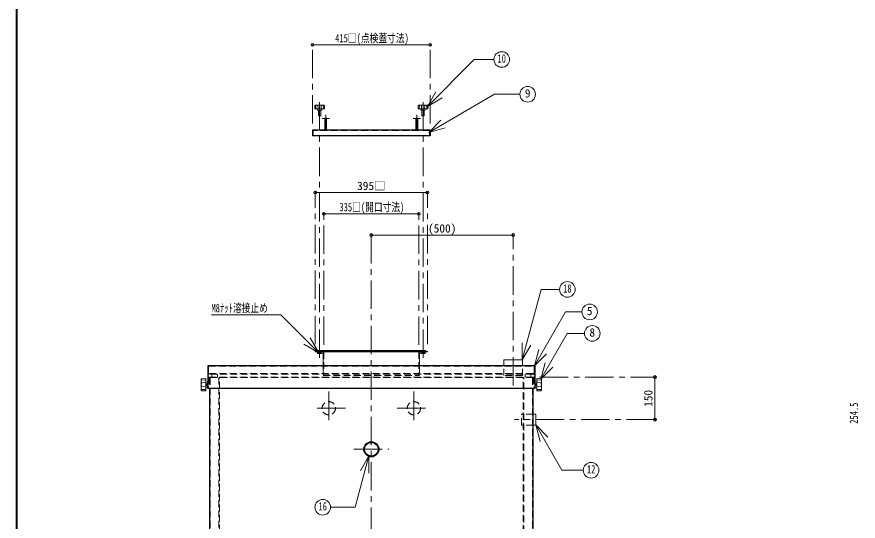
# Model space of a CAD drawing. Units: millimetres at full size, sheet at 1:20; details may follow other scales. Extents: x -4246 to 3854, y -2716 to 2904.
# Drawn here: x -4246 to -1279, y -954 to 822 of the extents above; entities that cross this region are included whole.
import ezdxf
from ezdxf.enums import TextEntityAlignment as Align

# ---------------------------------------------------------------- set-up
doc = ezdxf.new("R2010")
doc.units = ezdxf.units.MM
doc.header["$LTSCALE"] = 20
doc.header["$PDMODE"] = 32
doc.header["$PDSIZE"] = 10
doc.linetypes.add('CHAIN1', pattern=[8, 5, -1, 1, -1])
doc.linetypes.add('DASHED1', pattern=[1.8, 1.2, -0.6])
doc.layers.add('0-0', color=7, linetype='Continuous', lineweight=18)
doc.styles.add('ＭＳ ゴシック', font='')
doc.styles.get('ＭＳ ゴシック').set_extended_font_data('MS Gothic')

msp = doc.modelspace()

# ---------------------------------------------------------------- linework, layer by layer
at = {"layer": '0-0', "color": 1, "lineweight": 40}
msp.add_line((-4245.6, -2716.17), (-4245.6, 2903.83), dxfattribs=at)
at = {"layer": '0-0', "color": 4, "linetype": 'CHAIN1', "lineweight": 9}
for p, q in [((-3203.1, 446.33), (-3203.1, 723.33)), ((-2788.1, 446.33), (-2788.1, 723.33)), ((-3178.1, -378.67), (-3178.1, 530.93)), ((-2813.1, -378.67), (-2813.1, 530.93)), ((-3156.1, 476.33), (-3156.1, 423.33)), ((-2835.1, 476.33), (-2835.1, 423.33)), ((-3169.1, 463.33), (-3143.1, 463.33)), ((-2822.1, 463.33), (-2848.1, 463.33)), ((-3193.1, -331.17), (-3193.1, 203.33)), ((-2798.1, -331.17), (-2798.1, 203.33)), ((-3163.1, -333.17), (-3163.1, 128.33)), ((-2828.1, -333.17), (-2828.1, 128.33)), ((-2995.6, 53.33), (-2995.6, -1790.67)), ((-2495.6, -476.67), (-2495.6, 53.33)), ((-2402.1, -446.67), (-1995.6, -446.67)), ((-3145.6, -498.17), (-3145.6, -615.17)), ((-2845.6, -498.17), (-2845.6, -615.17)), ((-3087.1, -556.67), (-3204.1, -556.67)), ((-2904.1, -556.67), (-2787.1, -556.67)), ((-1995.6, -596.67), (-2490.6, -596.67)), ((-3057.1, -701.17), (-2934.1, -701.17))]:
    msp.add_line(p, q, dxfattribs=at)
at = {"layer": '0-0', "color": 4, "lineweight": 9}
for p, q in [((-2788.1, 723.33), (-3203.1, 723.33)), ((-3159.1, 463.33), (-3159.1, 423.33)), ((-3153.1, 463.33), (-3153.1, 423.33)), ((-2838.1, 463.33), (-2838.1, 423.33)), ((-2832.1, 463.33), (-2832.1, 423.33)), ((-3193.1, 203.33), (-2798.1, 203.33)), ((-2828.1, 128.33), (-3163.1, 128.33)), ((-2495.6, 53.33), (-2995.6, 53.33)), ((-3165.1, -359.17), (-3165.1, -406.17)), ((-2826.1, -359.17), (-2826.1, -406.17)), ((-2463.1, -385.67), (-2528.1, -385.67)), ((-2528.1, -406.17), (-2528.1, -385.67)), ((-2463.1, -406.17), (-2463.1, -385.67)), ((-1995.6, -446.67), (-1995.6, -596.67))]:
    msp.add_line(p, q, dxfattribs=at)
at = {"layer": '0-0'}
for p, q in [((-2798.08, 506.22), (-2632.58, 671.71)), ((-2563.37, 671.71), (-2632.58, 671.71)), ((-2798.08, 506.22), (-2768.08, 558.18)), ((-2798.08, 506.22), (-2746.12, 536.22)), ((-2793.12, 415.11), (-2560.98, 549.14)), ((-2471.77, 549.14), (-2560.98, 549.14)), ((-3195.27, 498.54), (-3194.93, 509.06)), ((-3187.51, 510.92), (-3193.42, 510.6)), ((-3191.65, 498.13), (-3191.26, 509.76)), ((-3169.11, 510.93), (-3187.09, 510.93)), ((-3183.59, 498.13), (-3183.97, 509.76)), ((-3172.62, 498.13), (-3172.23, 509.76)), ((-3168.69, 510.92), (-3162.79, 510.6)), ((-3164.55, 498.13), (-3164.94, 509.76)), ((-3160.93, 498.54), (-3161.27, 509.06)), ((-2830.27, 498.54), (-2829.93, 509.06)), ((-2822.51, 510.92), (-2828.42, 510.6)), ((-2826.65, 498.13), (-2826.26, 509.76)), ((-2822.09, 510.93), (-2804.11, 510.93)), ((-2818.59, 498.13), (-2818.97, 509.76)), ((-2807.62, 498.13), (-2807.23, 509.76)), ((-2803.69, 510.92), (-2797.79, 510.6)), ((-2799.55, 498.13), (-2799.94, 509.76)), ((-2795.93, 498.54), (-2796.27, 509.06)), ((-3161.33, 498.13), (-3194.87, 498.13)), ((-3185.73, 493.69), (-3186.1, 498.13)), ((-3170.87, 493.33), (-3185.33, 493.33)), ((-3182.1, 473.83), (-3182.1, 493.33)), ((-3174.1, 473.83), (-3174.1, 493.33)), ((-3170.47, 493.69), (-3170.1, 498.13)), ((-2829.87, 498.13), (-2796.33, 498.13)), ((-2820.73, 493.69), (-2821.1, 498.13)), ((-2820.33, 493.33), (-2805.87, 493.33)), ((-2817.1, 473.83), (-2817.1, 493.33)), ((-2809.1, 473.83), (-2809.1, 493.33)), ((-2805.47, 493.69), (-2805.1, 498.13)), ((-3174.1, 473.83), (-3182.1, 473.83)), ((-2817.1, 473.83), (-2809.1, 473.83)), ((-2793.12, 415.11), (-2750.69, 457.53)), ((-2793.12, 415.11), (-2735.16, 430.64)), ((-2463.36, -386.12), (-2396.91, -138.15)), ((-2331.82, -138.15), (-2396.91, -138.15)), ((-3314.95, -227.25), (-3559.54, -227.25)), ((-3181.27, -360.93), (-3314.95, -227.25)), ((-2420.63, -407.76), (-2310.73, -217.42)), ((-2253.29, -217.42), (-2310.73, -217.42)), ((-2398.34, -454.58), (-2305.08, -293.05)), ((-2244.18, -293.05), (-2305.08, -293.05)), ((-3181.27, -360.93), (-3211.27, -308.97)), ((-2463.36, -386.12), (-2463.36, -326.12)), ((-3181.27, -360.93), (-3233.23, -330.93)), ((-3188.1, -353.17), (-3188.1, -356.17)), ((-2803.1, -353.17), (-3188.1, -353.17)), ((-2803.1, -353.17), (-2803.1, -356.17)), ((-2463.36, -386.12), (-2433.36, -334.16)), ((-2420.63, -407.76), (-2405.1, -349.81)), ((-3193.1, -356.17), (-3193.1, -358.17)), ((-3193.1, -356.17), (-2798.1, -356.17)), ((-2798.1, -358.17), (-3193.1, -358.17)), ((-3184.35, -363.67), (-3171.85, -363.67)), ((-3181.86, -358.47), (-3181.86, -363.17)), ((-3174.35, -358.47), (-3174.35, -363.17)), ((-2806.85, -363.67), (-2819.35, -363.67)), ((-2816.86, -358.47), (-2816.86, -363.17)), ((-2809.35, -358.47), (-2809.35, -363.17)), ((-2798.1, -356.17), (-2798.1, -358.17)), ((-2420.63, -407.76), (-2378.2, -365.34)), ((-2398.34, -454.58), (-2382.81, -396.63)), ((-2398.34, -454.58), (-2355.91, -412.15)), ((-3595.6, -484.91), (-3595.6, -462.44)), ((-3595.59, -461.91), (-3595.2, -454.53)), ((-3579.6, -456.74), (-3594.15, -457.22)), ((-3579.6, -466.82), (-3594.15, -466.33)), ((-3580.12, -452.21), (-3593.27, -452.63)), ((-3579.6, -494.64), (-3579.6, -452.71)), ((-3574.06, -464.14), (-3579.6, -463.67)), ((-3576.85, -471.32), (-3576.85, -476.02)), ((-3576.23, -470.67), (-3573.6, -470.67)), ((-3576.23, -473.67), (-3573.6, -473.67)), ((-3573.6, -461.17), (-3572.1, -461.17)), ((-3573.6, -461.17), (-3573.6, -486.17)), ((-2417.6, -461.17), (-2419.1, -461.17)), ((-2414.98, -470.67), (-2417.6, -470.67)), ((-2414.98, -473.67), (-2417.6, -473.67)), ((-2417.14, -464.14), (-2411.6, -463.67)), ((-2414.35, -471.32), (-2414.35, -476.02)), ((-2411.6, -494.64), (-2411.6, -452.71)), ((-2411.6, -456.74), (-2397.06, -457.22)), ((-2411.6, -466.82), (-2397.06, -466.33)), ((-2411.09, -452.21), (-2397.94, -452.63)), ((-2395.62, -461.91), (-2396.01, -454.53)), ((-2395.6, -484.91), (-2395.6, -462.44)), ((-3595.59, -485.44), (-3595.2, -492.82)), ((-3579.6, -480.53), (-3594.15, -481.01)), ((-3579.6, -490.61), (-3594.15, -490.12)), ((-3580.12, -495.14), (-3593.27, -494.71)), ((-3574.06, -483.21), (-3579.6, -483.67)), ((-3576.23, -476.67), (-3573.6, -476.67)), ((-3573.6, -486.17), (-3572.1, -486.17)), ((-2414.98, -476.67), (-2417.6, -476.67)), ((-2417.14, -483.21), (-2411.6, -483.67)), ((-2411.6, -480.53), (-2397.06, -481.01)), ((-2411.6, -490.61), (-2397.06, -490.12)), ((-2411.09, -495.14), (-2397.94, -494.71)), ((-2395.62, -485.44), (-2396.01, -492.82)), ((-2415.6, -615.67), (-2425.1, -615.67)), ((-2415.74, -615.45), (-2400.21, -673.41)), ((-2415.74, -615.45), (-2373.31, -657.88)), ((-2415.74, -615.45), (-2323.69, -774.88)), ((-3003.99, -724.69), (-3033.99, -776.65)), ((-3003.99, -724.69), (-3003.99, -784.69)), ((-2248.08, -774.88), (-2323.69, -774.88))]:
    msp.add_line(p, q, dxfattribs=at)
at = {"layer": '0-0', "color": 5, "lineweight": 25}
for p, q in [((-3203.1, 421.33), (-3203.1, 403.33)), ((-2790.1, 423.33), (-3201.1, 423.33)), ((-2788.1, 421.33), (-2788.1, 403.33)), ((-2788.1, 403.33), (-3203.1, 403.33)), ((-3572.1, -408.17), (-3572.1, -486.17)), ((-3570.1, -406.17), (-2421.1, -406.17)), ((-2419.1, -408.17), (-2419.1, -486.17)), ((-3572.1, -486.17), (-2419.1, -486.17)), ((-3566.1, -486.17), (-3566.1, -1711.17)), ((-2425.1, -1711.17), (-2425.1, -486.17))]:
    msp.add_line(p, q, dxfattribs=at)
at = {"layer": '0-0', "linetype": 'DASHED1'}
for p, q in [((-3201.1, 420.33), (-3201.1, 403.33)), ((-2791.1, 421.33), (-3200.1, 421.33)), ((-3183.1, 421.33), (-3183.1, 423.33)), ((-3173.1, 421.33), (-3173.1, 423.33)), ((-2818.1, 421.33), (-2818.1, 423.33)), ((-2808.1, 421.33), (-2808.1, 423.33)), ((-2790.1, 420.33), (-2790.1, 403.33)), ((-3570.1, -409.17), (-3570.1, -486.17)), ((-3569.1, -408.17), (-2422.1, -408.17)), ((-2421.1, -409.17), (-2421.1, -486.17)), ((-2424.1, -436.67), (-3567.1, -436.67)), ((-2427.1, -433.67), (-3564.1, -433.67)), ((-3558.1, -446.67), (-3558.1, -436.67)), ((-2433.1, -446.67), (-2433.1, -436.67)), ((-3566.1, -448.67), (-3566.1, -486.17)), ((-2427.1, -446.67), (-3564.1, -446.67)), ((-3564.1, -449.67), (-3564.1, -1710.17)), ((-3563.1, -448.67), (-2428.1, -448.67)), ((-3533.6, -448.67), (-3533.6, -1678.67)), ((-3530.6, -1675.67), (-3530.6, -446.67)), ((-2460.6, -1675.67), (-2460.6, -446.67)), ((-2457.6, -1678.67), (-2457.6, -448.67)), ((-2427.1, -449.67), (-2427.1, -1710.17)), ((-2425.1, -448.67), (-2425.1, -486.17))]:
    msp.add_line(p, q, dxfattribs=at)
at = {"layer": '0-0', "color": 4, "linetype": 'DASHED1', "lineweight": 9}
for p, q in [((-3183.1, -358.17), (-3183.1, -353.17)), ((-3173.1, -358.17), (-3173.1, -353.17)), ((-3168.1, -353.17), (-3168.1, -356.17)), ((-2823.1, -353.17), (-2823.1, -356.17)), ((-2818.1, -358.17), (-2818.1, -353.17)), ((-2808.1, -358.17), (-2808.1, -353.17)), ((-3163.1, -358.17), (-3163.1, -441.67)), ((-2828.1, -358.17), (-2828.1, -441.67)), ((-3165.1, -406.17), (-3165.1, -441.67)), ((-2826.1, -406.17), (-2826.1, -441.67)), ((-2528.1, -441.67), (-2528.1, -406.17)), ((-2463.1, -441.67), (-2463.1, -406.17)), ((-3538.1, -446.67), (-3538.1, -436.67)), ((-3165.1, -441.67), (-2826.1, -441.67)), ((-2463.1, -441.67), (-2528.1, -441.67)), ((-2453.1, -446.67), (-2453.1, -436.67)), ((-2465.6, -615.67), (-2465.6, -577.67)), ((-2425.1, -577.67), (-2465.6, -577.67)), ((-2425.1, -615.67), (-2465.6, -615.67))]:
    msp.add_line(p, q, dxfattribs=at)
at = {"layer": '0-0'}
for points in [[(-3174.1, 473.83), (-3174.6, 473.33), (-3181.6, 473.33), (-3182.1, 473.83)], [(-2817.1, 473.83), (-2816.6, 473.33), (-2809.6, 473.33), (-2809.1, 473.83)], [(-3185.58, -358.47), (-3185.58, -363.17), (-3184.35, -363.67)], [(-3170.62, -358.47), (-3170.62, -363.17), (-3171.85, -363.67)], [(-2820.58, -358.47), (-2820.58, -363.17), (-2819.35, -363.67)], [(-2805.62, -358.47), (-2805.62, -363.17), (-2806.85, -363.67)], [(-2417.6, -461.17), (-2417.6, -486.17), (-2419.1, -486.17)], [(-2415.6, -615.67), (-2415.6, -577.67), (-2425.1, -577.67)], [(-3003.99, -724.69), (-3052.37, -905.28), (-3139.41, -905.28)]]:
    msp.add_lwpolyline(points, dxfattribs=at)
for centre in [(-2535.87, 671.71), (-2444.27, 549.14), (-2304.32, -138.15), (-2225.79, -217.42), (-2216.68, -293.05), (-2220.58, -774.88), (-3166.91, -905.28)]:
    msp.add_circle(centre, 27.5, dxfattribs=at)
at = {"layer": '0-0', "color": 4, "linetype": 'DASHED1', "lineweight": 9}
for centre in [(-3145.6, -556.67), (-2845.6, -556.67)]:
    msp.add_circle(centre, 23.5, dxfattribs=at)
at = {"layer": '0-0', "color": 5, "lineweight": 25}
for radius in [26.5, 24.3]:
    msp.add_circle((-2995.6, -701.17), radius, dxfattribs=at)
at = {"layer": '0-0'}
for centre, radius, start, end in [((-3193.33, 509.01), 1.6, 93.01913, 178.15415), ((-3193.71, 508.47), 1.66, 93.02757, 128.73305), ((-3193.64, 502.16), 7.97, 72.62002, 91.09064), ((-3187.09, 502.93), 8, 90, 93.01913), ((-3183.57, 509.78), 0.4, 97.29873, 181.90915), ((-3178.1, 467.06), 43.47, 82.70127, 97.29873), ((-3172.63, 509.78), 0.4, 358.09085, 82.70127), ((-3169.11, 502.93), 8, 86.98087, 90), ((-3162.56, 502.16), 7.97, 88.90936, 107.37998), ((-3162.87, 509.01), 1.6, 1.84585, 86.98087), ((-3162.5, 508.47), 1.66, 51.26695, 86.97243), ((-2828.33, 509.01), 1.6, 93.01913, 178.15415), ((-2828.71, 508.47), 1.66, 93.02757, 128.73305), ((-2828.64, 502.16), 7.97, 72.62002, 91.09064), ((-2822.09, 502.93), 8, 90, 93.01913), ((-2818.57, 509.78), 0.4, 97.29873, 181.90915), ((-2813.1, 467.06), 43.47, 82.70127, 97.29873), ((-2807.63, 509.78), 0.4, 358.09085, 82.70127), ((-2804.11, 502.93), 8, 86.98087, 90), ((-2797.56, 502.16), 7.97, 88.90936, 107.37998), ((-2797.87, 509.01), 1.6, 1.84585, 86.98087), ((-2797.5, 508.47), 1.66, 51.26695, 86.97243), ((-3194.87, 498.53), 0.4, 178.15415, 270), ((-3185.33, 493.73), 0.4, 184.76364, 270), ((-3170.87, 493.73), 0.4, 270, 355.23636), ((-3161.33, 498.53), 0.4, 270, 1.84585), ((-2829.87, 498.53), 0.4, 178.15415, 270), ((-2820.33, 493.73), 0.4, 184.76364, 270), ((-2805.87, 493.73), 0.4, 270, 355.23636), ((-2796.33, 498.53), 0.4, 270, 1.84585), ((-3185.28, -358.47), 0.3, 90, 180), ((-3184.59, -356.02), 7.65, 271.74524, 290.89913), ((-3182.16, -358.47), 0.3, 0, 90), ((-3181.56, -358.47), 0.3, 90, 180), ((-3178.1, -349.34), 14.33, 254.82182, 285.17818), ((-3174.65, -358.47), 0.3, 0, 90), ((-3174.05, -358.47), 0.3, 90, 180), ((-3171.62, -356.02), 7.65, 249.10087, 268.25476), ((-3170.92, -358.47), 0.3, 0, 90), ((-2820.28, -358.47), 0.3, 90, 180), ((-2819.59, -356.02), 7.65, 271.74524, 290.89913), ((-2817.16, -358.47), 0.3, 0, 90), ((-2816.56, -358.47), 0.3, 90, 180), ((-2813.1, -349.34), 14.33, 254.82182, 285.17818), ((-2809.65, -358.47), 0.3, 0, 90), ((-2809.05, -358.47), 0.3, 90, 180), ((-2806.62, -356.02), 7.65, 249.10087, 268.25476), ((-2805.92, -358.47), 0.3, 0, 90), ((-3585.6, -462.44), 10, 176.98087, 180), ((-3593.2, -454.63), 2, 91.84585, 176.98087), ((-3540.77, -473.67), 54.34, 172.70127, 187.29873), ((-3594.17, -466.83), 0.5, 88.09085, 172.70127), ((-3584.65, -454.25), 9.96, 178.90936, 197.37998), ((-3592.53, -454.17), 2.07, 141.26695, 176.97243), ((-3580.1, -452.71), 0.5, 0, 91.84585), ((-3574.75, -472.17), 2.11, 134.62454, 225.37546), ((-3575.29, -472.2), 1.79, 121.62812, 150.75937), ((-3574.75, -475.17), 2.11, 134.62454, 225.37546), ((-3574.1, -464.63), 0.5, 0, 85.23636), ((-2417.1, -464.63), 0.5, 94.76364, 180), ((-2415.92, -472.2), 1.79, 29.24063, 58.37188), ((-2416.46, -472.17), 2.11, 314.62454, 45.37546), ((-2416.46, -475.17), 2.11, 314.62454, 45.37546), ((-2411.1, -452.71), 0.5, 88.15415, 180), ((-2398, -454.63), 2, 3.01913, 88.15415), ((-2406.56, -454.25), 9.96, 342.62002, 1.09064), ((-2397.04, -466.83), 0.5, 7.29873, 91.90915), ((-2398.67, -454.17), 2.07, 3.02757, 38.73305), ((-2450.44, -473.67), 54.34, 352.70127, 7.29873), ((-2405.6, -462.44), 10, 0, 3.01913), ((-3585.6, -484.91), 10, 180, 183.01913), ((-3593.2, -492.71), 2, 183.01913, 268.15415), ((-3594.17, -480.51), 0.5, 187.29873, 271.90915), ((-3584.65, -493.1), 9.96, 162.62002, 181.09064), ((-3592.53, -493.18), 2.07, 183.02757, 218.73305), ((-3580.1, -494.64), 0.5, 268.15415, 0), ((-3575.29, -475.14), 1.79, 209.24063, 238.37188), ((-3574.1, -482.71), 0.5, 274.76364, 0), ((-2417.1, -482.71), 0.5, 180, 265.23636), ((-2415.92, -475.14), 1.79, 301.62812, 330.75937), ((-2411.1, -494.64), 0.5, 180, 271.84585), ((-2398, -492.71), 2, 271.84585, 356.98087), ((-2397.04, -480.51), 0.5, 268.09085, 352.70127), ((-2406.56, -493.1), 9.96, 358.90936, 17.37998), ((-2398.67, -493.18), 2.07, 321.26695, 356.97243), ((-2405.6, -484.91), 10, 356.98087, 0)]:
    msp.add_arc(centre, radius, start, end, dxfattribs=at)
at = {"layer": '0-0', "color": 4, "lineweight": 9}
for centre, radius, start, end in [((-3156.1, 463.33), 3, 360, 180), ((-2835.1, 463.33), 3, 360, 180), ((-3166.1, -359.17), 1, 0, 90), ((-2825.1, -359.17), 1, 90, 180)]:
    msp.add_arc(centre, radius, start, end, dxfattribs=at)
at = {"layer": '0-0', "color": 4, "linetype": 'DASHED1', "lineweight": 9}
for centre, radius, start, end in [((-3156.1, 463.33), 3, 180, 0), ((-2835.1, 463.33), 3, 180, 0), ((-3165.1, -358.17), 2, 0, 90), ((-2826.1, -358.17), 2, 90, 180)]:
    msp.add_arc(centre, radius, start, end, dxfattribs=at)
at = {"layer": '0-0', "color": 5, "lineweight": 25}
for centre, start, end in [((-3201.1, 421.33), 90, 180), ((-2790.1, 421.33), 0, 90), ((-3570.1, -408.17), 90, 180), ((-2421.1, -408.17), 0, 90)]:
    msp.add_arc(centre, 2, start, end, dxfattribs=at)
at = {"layer": '0-0', "linetype": 'DASHED1'}
for centre, radius, start, end in [((-3200.1, 420.33), 1, 90, 180), ((-2791.1, 420.33), 1, 0, 90), ((-3569.1, -409.17), 1, 90, 180), ((-2422.1, -409.17), 1, 0, 90), ((-3564.1, -439.67), 6, 90, 180), ((-3567.1, -439.67), 3, 90, 180), ((-2427.1, -439.67), 6, 0, 90), ((-2424.1, -439.67), 3, 0, 90), ((-3564.1, -448.67), 2, 90, 180), ((-3563.1, -449.67), 1, 90, 180), ((-2428.1, -449.67), 1, 0, 90), ((-2427.1, -448.67), 2, 0, 90)]:
    msp.add_arc(centre, radius, start, end, dxfattribs=at)
at = {"layer": '0-0', "color": 1}
for p in [(-3203.1, 723.33), (-2788.1, 723.33), (-3193.1, 203.33), (-2798.1, 203.33), (-3163.1, 128.33), (-2828.1, 128.33), (-2995.6, 53.33), (-2495.6, 53.33), (-1995.6, -446.67), (-1995.6, -596.67)]:
    msp.add_point(p, dxfattribs=at)

# ---------------------------------------------------------------- texts
at = {"layer": '0-0', "style": 'ＭＳ ゴシック', "width": 0.75}
for s, p in [('415□(点検蓋寸法)', (-3123.1, 723.33)), ('10', (-2550.87, 651.71)), ('335□(開口寸法)', (-3108.1, 128.33)), ('18', (-2319.32, -158.15)), ('M8ﾅｯﾄ溶接止め', (-3559.54, -227.25)), ('12', (-2235.58, -794.88)), ('16', (-3181.91, -925.28))]:
    msp.add_text(s, height=29.33, dxfattribs=at).set_placement(p, align=Align.BOTTOM_LEFT)
at = {"layer": '0-0', "style": 'ＭＳ ゴシック'}
for s, p in [('9', (-2454.27, 529.14)), ('395□', (-3045.6, 203.33)), ('(500)', (-2795.6, 53.33)), ('5', (-2235.79, -237.42)), ('8', (-2226.68, -313.05))]:
    msp.add_text(s, height=29.33, dxfattribs=at).set_placement(p, align=Align.BOTTOM_LEFT)
msp.add_text('150', height=29.33, rotation=90, dxfattribs=at).set_placement((-1995.6, -551.67), align=Align.BOTTOM_LEFT)
at = {"layer": '0-0', "style": 'ＭＳ ゴシック', "width": 0.75}
msp.add_text('254.5', height=29.33, rotation=90, dxfattribs=at).set_placement((-1270.6, -611.42), align=Align.BOTTOM_LEFT)

doc.saveas('drawing.dxf')
